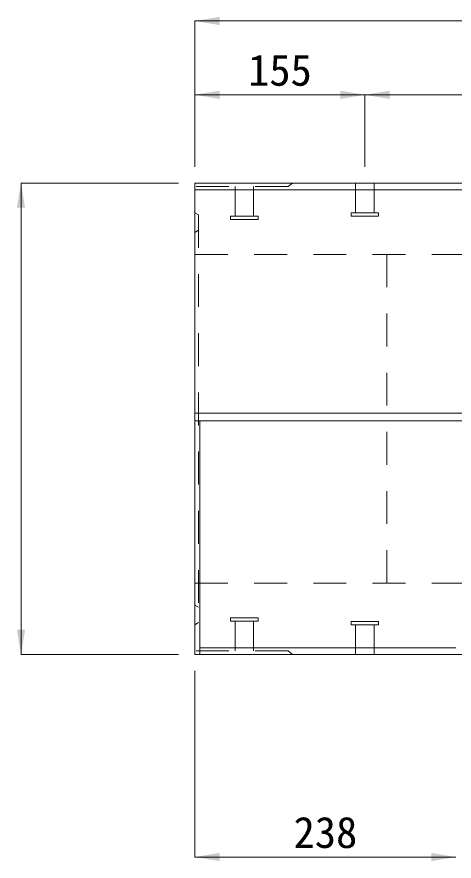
# Model space of a CAD drawing. Units: millimetres at full size. Extents: x 289 to 42849, y -1182 to 27464.
# Drawn here: x 21832 to 22230, y 19514 to 20284 of the extents above; entities that cross this region are included whole.
import ezdxf
from ezdxf.enums import TextEntityAlignment as Align

# ---------------------------------------------------------------- set-up
doc = ezdxf.new("R2010")
doc.units = ezdxf.units.MM
doc.header["$LTSCALE"] = 40
doc.linetypes.add('USER2', pattern=[1.35, 0.75, -0.6])
for name, color, linetype, lineweight in [('0_2', 7, 'Continuous', 20), ('インサート', 3, 'USER2', 5), ('側溝', 7, 'Continuous', 5), ('寸法線', 7, 'Continuous', 9), ('本体', 2, 'Continuous', 9)]:
    doc.layers.add(name, color=color, linetype=linetype, lineweight=lineweight)
doc.styles.add('ＭＳ ゴシック', font='')
doc.styles.get('ＭＳ ゴシック').set_extended_font_data('MS Gothic')

# ---------------------------------------------------------------- blocks, each defined once
blk = doc.blocks.new('filled_arrow')
at = {"color": 0, "linetype": 'Continuous', "lineweight": -2}
blk.add_solid([(7.5, 1.25), (0, 0), (7.5, -1.25)], dxfattribs=at)

msp = doc.modelspace()

# ---------------------------------------------------------------- linework, layer by layer
at = {"layer": '0_2', "color": 4, "linetype": 'USER2', "lineweight": 5}
for p, q in [((22079.07, 20129.06), (22083.07, 20132.26)), ((22079.07, 20129.06), (21994.07, 20129.06)), ((22079.07, 19705.46), (21994.07, 19705.46)), ((22079.07, 19705.46), (22083.07, 19702.26))]:
    msp.add_line(p, q, dxfattribs=at)
at = {"layer": '0_2', "lineweight": 9}
msp.add_line((22228.83, 19702.26), (22163.08, 19702.26), dxfattribs=at)
at = {"layer": 'インサート'}
for p, q in [((22157.57, 20132.26), (22140.57, 20132.26)), ((22140.57, 20132.26), (22140.57, 20105.26)), ((22157.57, 20132.26), (22157.57, 20105.26)), ((22030.57, 20129.06), (22030.57, 20102.05)), ((22047.57, 20129.06), (22047.57, 20102.05)), ((22051.57, 20102.05), (22026.57, 20102.05)), ((22026.57, 20102.05), (22026.57, 20099.05)), ((22051.57, 20099.05), (22026.57, 20099.05)), ((22051.57, 20102.05), (22051.57, 20099.05)), ((22161.57, 20105.26), (22136.57, 20105.26)), ((22136.57, 20105.26), (22136.57, 20102.26)), ((22161.57, 20102.26), (22136.57, 20102.26)), ((22161.57, 20105.26), (22161.57, 20102.26)), ((22051.57, 19735.46), (22026.57, 19735.46)), ((22026.57, 19732.46), (22026.57, 19735.46)), ((22051.57, 19732.46), (22026.57, 19732.46)), ((22030.57, 19705.46), (22030.57, 19732.46)), ((22047.57, 19705.46), (22047.57, 19732.46)), ((22051.57, 19732.46), (22051.57, 19735.46)), ((22161.57, 19732.26), (22136.57, 19732.26)), ((22136.57, 19729.26), (22136.57, 19732.26)), ((22161.57, 19729.26), (22136.57, 19729.26)), ((22140.57, 19702.26), (22140.57, 19729.26)), ((22157.57, 19702.26), (22157.57, 19729.26)), ((22161.57, 19729.26), (22161.57, 19732.26)), ((22157.57, 19702.26), (22140.57, 19702.26))]:
    msp.add_line(p, q, dxfattribs=at)
at = {"layer": '側溝', "linetype": 'USER2'}
for p, q in [((21994.07, 20105.26), (21997.27, 20103.25)), ((21997.27, 20103.25), (21997.27, 19731.26)), ((21994.07, 20087.25), (21997.27, 20089.26)), ((21994.07, 19747.26), (21997.27, 19745.26)), ((21994.07, 19729.26), (21997.27, 19731.26))]:
    msp.add_line(p, q, dxfattribs=at)
at = {"layer": '寸法線'}
for p, q in [((21994.07, 20280.22), (22992.07, 20280.22)), ((21994.07, 20147.26), (21994.07, 20280.22)), ((21994.07, 20212.88), (22149.07, 20212.88)), ((21994.07, 20147.26), (21994.07, 20212.88)), ((22149.07, 20147.26), (22149.07, 20212.88)), ((22149.07, 20212.88), (22837.07, 20212.88)), ((22149.07, 20147.26), (22149.07, 20212.88)), ((21835.35, 20132.26), (21835.35, 19702.26)), ((21979.07, 20132.26), (21835.35, 20132.26)), ((21979.07, 19702.26), (21835.35, 19702.26)), ((21994.07, 19687.26), (21994.07, 19517.37)), ((21994.07, 19517.37), (22232.07, 19517.37))]:
    msp.add_line(p, q, dxfattribs=at)
at = {"layer": '本体', "lineweight": 20}
for p, q in [((22992.07, 20132.26), (21994.07, 20132.26)), ((21994.07, 19702.26), (21994.07, 20132.26)), ((21994.07, 19702.26), (22992.07, 19702.26))]:
    msp.add_line(p, q, dxfattribs=at)
at = {"layer": '本体', "color": 7}
for p, q in [((21994.07, 20126.26), (22992.07, 20126.26)), ((21998.57, 19708.26), (22232.07, 19708.26))]:
    msp.add_line(p, q, dxfattribs=at)
at = {"layer": '本体', "linetype": 'USER2'}
for p, q in [((21994.07, 20067.26), (22992.07, 20067.26)), ((22169.07, 20067.26), (22169.07, 19767.26)), ((21994.07, 19767.26), (22992.07, 19767.26))]:
    msp.add_line(p, q, dxfattribs=at)
at = {"layer": '本体'}
for p, q in [((21994.07, 19922.26), (22992.07, 19922.26)), ((21994.07, 19915.26), (22992.07, 19915.26))]:
    msp.add_line(p, q, dxfattribs=at)
at = {"layer": '本体', "color": 7, "lineweight": 5}
msp.add_line((21998.57, 19702.26), (21998.57, 19915.26), dxfattribs=at)

# ---------------------------------------------------------------- block references
at = {"layer": '寸法線', "xscale": 3, "yscale": 3}
for p in [(21994.07, 20280.22), (21994.07, 20212.88), (22149.07, 20212.88), (21994.07, 19517.37)]:
    msp.add_blockref('filled_arrow', p, dxfattribs=at)
for p, rotation in [((22149.07, 20212.88), 180), ((21835.35, 20132.26), 270), ((21835.35, 19702.26), 90), ((22232.07, 19517.37), 180)]:
    msp.add_blockref('filled_arrow', p, dxfattribs=dict(at, rotation=rotation))

# ---------------------------------------------------------------- texts
at = {"layer": '寸法線', "style": 'ＭＳ ゴシック'}
for s, p in [('155', (22071.57, 20235.38)), ('238', (22113.07, 19539.87))]:
    msp.add_text(s, height=28.48, dxfattribs=at).set_placement(p, align=Align.MIDDLE_CENTER)

doc.saveas('drawing.dxf')
